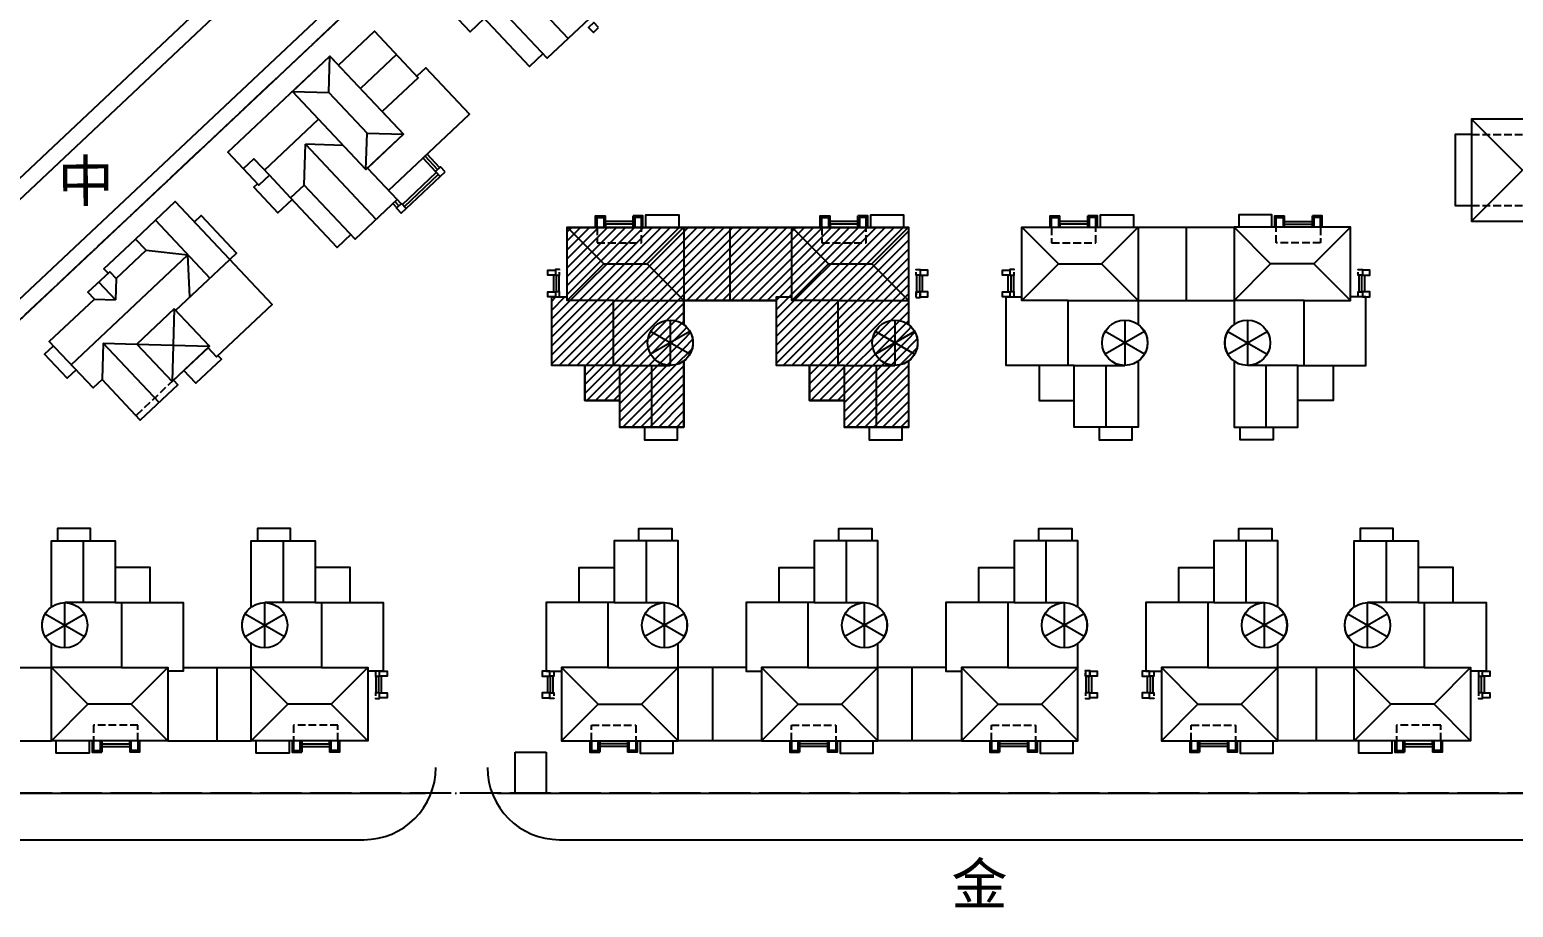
# Model space of a CAD drawing. Extents: x -34815 to 81416, y -425322 to 67478.
# Drawn here: x 1363 to 3148, y -54602 to -53547 of the extents above; entities that cross this region are included whole.
import ezdxf

# ---------------------------------------------------------------- set-up
doc = ezdxf.new("R2010")
doc.units = 0
doc.header["$LTSCALE"] = 1000
doc.header["$MEASUREMENT"] = 0
doc.linetypes.add('DASH', pattern=[0.35, 0.25, -0.1])
doc.linetypes.add('DOTE', pattern=[2.42, 2, -0.2, 0.02, -0.2])
doc.layers.add('WALL', color=2, linetype='Continuous', lineweight=25)
doc.layers.add('坯担层', color=7, linetype='Continuous')
doc.styles.add('宋体', font='', dxfattribs={"width": 0.666667})
doc.styles.get('宋体').set_extended_font_data('SimSun')

# ---------------------------------------------------------------- blocks, each defined once
blk = doc.blocks.new('jhjuuoiuo')
at = {"color": 1, "linetype": 'DOTE', "ltscale": 2}
for p, q in [((179160, 261687), (282367, 358774)), ((642529, 261687), (179160, 261687))]:
    blk.add_line(p, q, dxfattribs=at)
at = {"color": 9, "linetype": 'Continuous'}
for p, q in [((280205, 358737), (186885, 271013)), ((282367, 358774), (190174, 272057)), ((164555, 261687), (264540, 355743)), ((164271, 259360), (265568, 354650)), ((194285, 261687), (267360, 261687)), ((274360, 261687), (551860, 261687)), ((192367, 257187), (261360, 257187)), ((280360, 257187), (545860, 257187))]:
    blk.add_line(p, q, dxfattribs=at)
for centre, start, end in [((261360, 264187), 270, 360), ((280360, 264187), 180, 270)]:
    blk.add_arc(centre, 7000, start, end, dxfattribs=at)
at = {"layer": 'WALL', "color": 5}
for p, q in [((274352, 342181), (281204, 334898)), ((255586, 320682), (255707, 324640)), ((255707, 324640), (262559, 317356)), ((259382, 324528), (255707, 324640)), ((268339, 322012), (267126, 323301)), ((268536, 322197), (267323, 323486)), ((268733, 322382), (267520, 323671)), ((265122, 318806), (268403, 321893)), ((265307, 318610), (268588, 321696)), ((265492, 318413), (268773, 321500)), ((264198, 318898), (264588, 318483)), ((264394, 319083), (264785, 318668)), ((264989, 318860), (264588, 318483)), ((264989, 318860), (264598, 319275)), ((284810, 316587), (284810, 317697)), ((287510, 316587), (287510, 317697)), ((306610, 316587), (306610, 317697)), ((309310, 316587), (309310, 317697)), ((328910, 316587), (328910, 317697)), ((331610, 316587), (331610, 317697)), ((350710, 316587), (350710, 317697)), ((353410, 316587), (353410, 317697)), ((281110, 316587), (284660, 313037)), ((292410, 316587), (288860, 313037)), ((302910, 316587), (306460, 313037)), ((314210, 316587), (310660, 313037)), ((325210, 316587), (328760, 313037)), ((336510, 316587), (332960, 313037)), ((345810, 316587), (349360, 313037)), ((357110, 316587), (353560, 313037)), ((281110, 309487), (284660, 313037)), ((292410, 309487), (288860, 313037)), ((302910, 309487), (306460, 313037)), ((314210, 309487), (310660, 313037)), ((325210, 309487), (328760, 313037)), ((336510, 309487), (332960, 313037)), ((345810, 309487), (349360, 313037)), ((357110, 309487), (353560, 313037)), ((279960, 311937), (279230, 311937)), ((279770, 311937), (279770, 310337)), ((280040, 311937), (280040, 310337)), ((280310, 311937), (280310, 310337)), ((315010, 311937), (315010, 310337)), ((315280, 311937), (315280, 310337)), ((315360, 311937), (316090, 311937)), ((315550, 311937), (315550, 310337)), ((324060, 311937), (323330, 311937)), ((323870, 311937), (323870, 310337)), ((324140, 311937), (324140, 310337)), ((324410, 311937), (324410, 310337)), ((357910, 311937), (357910, 310337)), ((358180, 311937), (358180, 310337)), ((358260, 311937), (358990, 311937)), ((358450, 311937), (358450, 310337)), ((236089, 305359), (235981, 301825)), ((241502, 299605), (236089, 305359)), ((236089, 305359), (239340, 305260)), ((231060, 273887), (234610, 270337)), ((242360, 273887), (238810, 270337)), ((250460, 273887), (254010, 270337)), ((261760, 273887), (258210, 270337)), ((280560, 273887), (284110, 270337)), ((291860, 273887), (288310, 270337)), ((299960, 273887), (303510, 270337)), ((311260, 273887), (307710, 270337)), ((319360, 273887), (322910, 270337)), ((330660, 273887), (327110, 270337)), ((338760, 273887), (342310, 270337)), ((350060, 273887), (346510, 270337)), ((357460, 273887), (361010, 270337)), ((368760, 273887), (365210, 270337)), ((262560, 271437), (262560, 273037)), ((262830, 271437), (262830, 273037)), ((263100, 271437), (263100, 273037)), ((279220, 271437), (279220, 273037)), ((279490, 271437), (279490, 273037)), ((279760, 271437), (279760, 273037)), ((331460, 271437), (331460, 273037)), ((331730, 271437), (331730, 273037)), ((332000, 271437), (332000, 273037)), ((337420, 271437), (337420, 273037)), ((337690, 271437), (337690, 273037)), ((337960, 271437), (337960, 273037)), ((369560, 271437), (369560, 273037)), ((369830, 271437), (369830, 273037)), ((370100, 271437), (370100, 273037)), ((262910, 271437), (263640, 271437)), ((279410, 271437), (278680, 271437)), ((331810, 271437), (332540, 271437)), ((337610, 271437), (336880, 271437)), ((369910, 271437), (370640, 271437)), ((231060, 266787), (234610, 270337)), ((242360, 266787), (238810, 270337)), ((250460, 266787), (254010, 270337)), ((261760, 266787), (258210, 270337)), ((280560, 266787), (284110, 270337)), ((291860, 266787), (288310, 270337)), ((299960, 266787), (303510, 270337)), ((311260, 266787), (307710, 270337)), ((319360, 266787), (322910, 270337)), ((330660, 266787), (327110, 270337)), ((338760, 266787), (342310, 270337)), ((350060, 266787), (346510, 270337)), ((357460, 266787), (361010, 270337)), ((368760, 266787), (365210, 270337)), ((235960, 266787), (235960, 265677)), ((238660, 266787), (238660, 265677)), ((255360, 266787), (255360, 265677)), ((258060, 266787), (258060, 265677)), ((284260, 266787), (284260, 265677)), ((286960, 266787), (286960, 265677)), ((303660, 266787), (303660, 265677)), ((306360, 266787), (306360, 265677)), ((323060, 266787), (323060, 265677)), ((325760, 266787), (325760, 265677)), ((342460, 266787), (342460, 265677)), ((345160, 266787), (345160, 265677)), ((362360, 266787), (362360, 265677)), ((365060, 266787), (365060, 265677)), ((276060, 261687), (276060, 265687)), ((276060, 265687), (279060, 265687)), ((279060, 265687), (279060, 261687)), ((279060, 261687), (276060, 261687))]:
    blk.add_line(p, q, dxfattribs=at)
for points in [[(281806, 345350), (283862, 343165), (280366, 339876), (283244, 336817), (279165, 332979), (274231, 338223), (272920, 336990), (270865, 339175), (269845, 338216), (266830, 341420), (276736, 350739), (277558, 349865), (281054, 353154), (285302, 348639), (281806, 345350)], [(269715, 338354), (269351, 338011), (271681, 335535), (273064, 336837)], [(278754, 333416), (277443, 332183), (272920, 336990)], [(263161, 327808), (265216, 325623), (261720, 322334), (264598, 319275), (260520, 315438), (255586, 320682), (254275, 319448), (252219, 321633), (251200, 320674), (248185, 323879), (258090, 333198), (258912, 332324), (262408, 335613), (266657, 331097), (263161, 327808)], [(254448, 329772), (257982, 329664), (258090, 333198)], [(264533, 333355), (261037, 330066)], [(263776, 320149), (271642, 327549), (267394, 332065), (266520, 331243)], [(257982, 329664), (261683, 325731)], [(382335, 329787), (375460, 329787), (375460, 327087), (368860, 327087), (368860, 317187), (375460, 317187), (375460, 314487), (382335, 314487)], [(251740, 322143), (256984, 327077)], [(368860, 317187), (373810, 322137), (368860, 327087)], [(261575, 322197), (261683, 325731), (265216, 325623)], [(368860, 325587), (367260, 325587), (367260, 318687), (368860, 318687)], [(249692, 322276), (250712, 323236), (252219, 321633)], [(251070, 320812), (250705, 320470), (253035, 317993), (254419, 319295)], [(235981, 301825), (235107, 301003), (230858, 305519), (235228, 309630), (234612, 310286), (236724, 312273), (237341, 311617), (240254, 314358), (239226, 315451), (243086, 319082), (252474, 309104), (247084, 304033), (246262, 304907), (242912, 301755), (243323, 301318), (239681, 297892), (235981, 301825)], [(260108, 315875), (258797, 314641), (254275, 319448)], [(241156, 317266), (246432, 311658)], [(244936, 317116), (245593, 317733), (249019, 314092), (248363, 313474)], [(283860, 316587), (283860, 317697), (284810, 317697)], [(284010, 316587), (284010, 317547), (284660, 317547), (284660, 316587)], [(287510, 317157), (284810, 317157)], [(287510, 316587), (287510, 316887), (284810, 316887), (284810, 316587)], [(288460, 316587), (288460, 317697), (287510, 317697)], [(288310, 316587), (288310, 317547), (287660, 317547), (287660, 316587)], [(305660, 316587), (305660, 317697), (306610, 317697)], [(305810, 316587), (305810, 317547), (306460, 317547), (306460, 316587)], [(309310, 317157), (306610, 317157)], [(309310, 316587), (309310, 316887), (306610, 316887), (306610, 316587)], [(310260, 316587), (310260, 317697), (309310, 317697)], [(310110, 316587), (310110, 317547), (309460, 317547), (309460, 316587)], [(327960, 316587), (327960, 317697), (328910, 317697)], [(328110, 316587), (328110, 317547), (328760, 317547), (328760, 316587)], [(331610, 317157), (328910, 317157)], [(331610, 316587), (331610, 316887), (328910, 316887), (328910, 316587)], [(332560, 316587), (332560, 317697), (331610, 317697)], [(332410, 316587), (332410, 317547), (331760, 317547), (331760, 316587)], [(349760, 316587), (349760, 317697), (350710, 317697)], [(349910, 316587), (349910, 317547), (350560, 317547), (350560, 316587)], [(350710, 317157), (353410, 317157)], [(350710, 316587), (350710, 316887), (353410, 316887), (353410, 316587)], [(354360, 316587), (354360, 317697), (353410, 317697)], [(354210, 316587), (354210, 317547), (353560, 317547), (353560, 316587)], [(236571, 312129), (236160, 312566), (239226, 315451)], [(292410, 316587), (302910, 316587)], [(296910, 309487), (296910, 316587)], [(336510, 316587), (345810, 316587)], [(341160, 316587), (341160, 309487)], [(232983, 303261), (244308, 313916)], [(240254, 314358), (244308, 313916)], [(244502, 309842), (244308, 313916)], [(243119, 308541), (248363, 313474)], [(235668, 311279), (237278, 309568)], [(237341, 311617), (237278, 309568)], [(235228, 309630), (237278, 309568)], [(242982, 308686), (242766, 301618)], [(292410, 309487), (301410, 309487)], [(336510, 309487), (345810, 309487)], [(239340, 305260), (246408, 305044)], [(233459, 302755), (232592, 301939), (230399, 304270), (231266, 305085)], [(247223, 304164), (247565, 303799), (245089, 301470), (243924, 302708)], [(288060, 286187), (288060, 287387), (291260, 287387), (291260, 286187)], [(307460, 286187), (307460, 287387), (310660, 287387), (310660, 286187)], [(326860, 286187), (326860, 287387), (330060, 287387), (330060, 286187)], [(346260, 286187), (346260, 287387), (349460, 287387), (349460, 286187)], [(361260, 286187), (361260, 287387), (358060, 287387), (358060, 286187)], [(288760, 286187), (288760, 280187)], [(308160, 286187), (308160, 280187)], [(327560, 286187), (327560, 280187)], [(346960, 286187), (346960, 280187)], [(360560, 286187), (360560, 280187)], [(282260, 280187), (282260, 283587), (285660, 283587)], [(301660, 280187), (301660, 283587), (305060, 283587)], [(321060, 280187), (321060, 283587), (324460, 283587)], [(340460, 280187), (340460, 283587), (343860, 283587)], [(367060, 280187), (367060, 283587), (363660, 283587)], [(285660, 280187), (290560, 280187)], [(290560, 275787), (290560, 280187)], [(305060, 280187), (309960, 280187)], [(309960, 275787), (309960, 280187)], [(324460, 280187), (329360, 280187)], [(329360, 275787), (329360, 280187)], [(343860, 280187), (348760, 280187)], [(348760, 275787), (348760, 280187)], [(363660, 280187), (358760, 280187)], [(358760, 275787), (358760, 280187)], [(292466, 276887), (288655, 279087)], [(292466, 279087), (288655, 276887)], [(311866, 276887), (308055, 279087)], [(311866, 279087), (308055, 276887)], [(331266, 276887), (327455, 279087)], [(331266, 279087), (327455, 276887)], [(350666, 276887), (346855, 279087)], [(350666, 279087), (346855, 276887)], [(356855, 276887), (360666, 279087)], [(356855, 279087), (360666, 276887)], [(224460, 273887), (231060, 273887)], [(243860, 273887), (250460, 273887)], [(247110, 273887), (247110, 266787)], [(279810, 273537), (279810, 273037), (279410, 273037), (279410, 273537)], [(285060, 273887), (291860, 273887)], [(298460, 273887), (291860, 273887)], [(295210, 273887), (295210, 266787)], [(304460, 273887), (311260, 273887)], [(317860, 273887), (311260, 273887)], [(314560, 273887), (314560, 266787)], [(323860, 273887), (330660, 273887)], [(331410, 273537), (331410, 273587), (331810, 273587), (331810, 273037), (331410, 273037), (331410, 273337)], [(331410, 273537), (331410, 273037), (331810, 273037), (331810, 273537)], [(338010, 273537), (338010, 273037), (337610, 273037), (337610, 273537)], [(343260, 273887), (350060, 273887)], [(357460, 273887), (350060, 273887)], [(353760, 273887), (353760, 266787)], [(364260, 273887), (357460, 273887)], [(369510, 273537), (369510, 273037), (369910, 273037), (369910, 273537)], [(279810, 270937), (279810, 270887), (279410, 270887), (279410, 271437), (279810, 271437), (279810, 271137)], [(331410, 270937), (331410, 270887), (331810, 270887), (331810, 271437), (331410, 271437), (331410, 271137)], [(338010, 270937), (338010, 270887), (337610, 270887), (337610, 271437), (338010, 271437), (338010, 271137)], [(369510, 270937), (369510, 270887), (369910, 270887), (369910, 271437), (369510, 271437), (369510, 271137)], [(284110, 270337), (288310, 270337)], [(303510, 270337), (307710, 270337)], [(322910, 270337), (327110, 270337)], [(342310, 270337), (346510, 270337)], [(365210, 270337), (361010, 270337)], [(222960, 266787), (231060, 266787)], [(235010, 266787), (235010, 265677), (235960, 265677)], [(235160, 266787), (235160, 265827), (235810, 265827), (235810, 266787)], [(235960, 266787), (235960, 266487), (238660, 266487), (238660, 266787)], [(239610, 266787), (239610, 265677), (238660, 265677)], [(239460, 266787), (239460, 265827), (238810, 265827), (238810, 266787)], [(242360, 266787), (250460, 266787)], [(254410, 266787), (254410, 265677), (255360, 265677)], [(254560, 266787), (254560, 265827), (255210, 265827), (255210, 266787)], [(255360, 266787), (255360, 266487), (258060, 266487), (258060, 266787)], [(259010, 266787), (259010, 265677), (258060, 265677)], [(258860, 266787), (258860, 265827), (258210, 265827), (258210, 266787)], [(283310, 266787), (283310, 265677), (284260, 265677)], [(283460, 266787), (283460, 265827), (284110, 265827), (284110, 266787)], [(286960, 266787), (286960, 266487), (284260, 266487), (284260, 266787)], [(287910, 266787), (287910, 265677), (286960, 265677)], [(287760, 266787), (287760, 265827), (287110, 265827), (287110, 266787)], [(288202, 266787), (288202, 265587), (291402, 265587), (291402, 266787)], [(299960, 266787), (291860, 266787)], [(302710, 266787), (302710, 265677), (303660, 265677)], [(302860, 266787), (302860, 265827), (303510, 265827), (303510, 266787)], [(306360, 266787), (306360, 266487), (303660, 266487), (303660, 266787)], [(307310, 266787), (307310, 265677), (306360, 265677)], [(307160, 266787), (307160, 265827), (306510, 265827), (306510, 266787)], [(307602, 266787), (307602, 265587), (310802, 265587), (310802, 266787)], [(319360, 266787), (311260, 266787)], [(322110, 266787), (322110, 265677), (323060, 265677)], [(322260, 266787), (322260, 265827), (322910, 265827), (322910, 266787)], [(325760, 266787), (325760, 266487), (323060, 266487), (323060, 266787)], [(326710, 266787), (326710, 265677), (325760, 265677)], [(326560, 266787), (326560, 265827), (325910, 265827), (325910, 266787)], [(327002, 266787), (327002, 265587), (330202, 265587), (330202, 266787)], [(341510, 266787), (341510, 265677), (342460, 265677)], [(341660, 266787), (341660, 265827), (342310, 265827), (342310, 266787)], [(345160, 266787), (345160, 266487), (342460, 266487), (342460, 266787)], [(346110, 266787), (346110, 265677), (345160, 265677)], [(345960, 266787), (345960, 265827), (345310, 265827), (345310, 266787)], [(346402, 266787), (346402, 265587), (349602, 265587), (349602, 266787)], [(357460, 266787), (350060, 266787)], [(361119, 266787), (361119, 265587), (357919, 265587), (357919, 266787)], [(361410, 266787), (361410, 265677), (362360, 265677)], [(361560, 266787), (361560, 265827), (362210, 265827), (362210, 266787)], [(362360, 266787), (362360, 266487), (365060, 266487), (365060, 266787)], [(366010, 266787), (366010, 265677), (365060, 265677)], [(365860, 266787), (365860, 265827), (365210, 265827), (365210, 266787)], [(235960, 266217), (238660, 266217)], [(255360, 266217), (258060, 266217)], [(286960, 266217), (284260, 266217)], [(306360, 266217), (303660, 266217)], [(325760, 266217), (323060, 266217)], [(345160, 266217), (342460, 266217)], [(362360, 266217), (365060, 266217)]]:
    blk.add_lwpolyline(points, dxfattribs=at)
for points in [[(284137, 335955), (283678, 336443), (283190, 335983), (283649, 335495)], [(258090, 333198), (265216, 325623), (261575, 322197), (254448, 329772)], [(269261, 321959), (268802, 322447), (268314, 321988), (268773, 321500)], [(265492, 318413), (265033, 318901), (264545, 318442), (265004, 317954)], [(279610, 311937), (279230, 311937), (279230, 312437), (279960, 312437), (279960, 311937)], [(315710, 311937), (316090, 311937), (316090, 312437), (315360, 312437), (315360, 311937)], [(323710, 311937), (323330, 311937), (323330, 312437), (324060, 312437), (324060, 311937)], [(358610, 311937), (358990, 311937), (358990, 312437), (358260, 312437), (358260, 311937)], [(279610, 309837), (279230, 309837), (279230, 310337), (279960, 310337), (279960, 309837)], [(315710, 309837), (316090, 309837), (316090, 310337), (315360, 310337), (315360, 309837)], [(323710, 309837), (323330, 309837), (323330, 310337), (324060, 310337), (324060, 309837)], [(358610, 309837), (358990, 309837), (358990, 310337), (358260, 310337), (358260, 309837)], [(242982, 308686), (239340, 305260), (242766, 301618), (246408, 305044)], [(263260, 273537), (263640, 273537), (263640, 273037), (262910, 273037), (262910, 273537)], [(279060, 273537), (278680, 273537), (278680, 273037), (279410, 273037), (279410, 273537)], [(332160, 273537), (332540, 273537), (332540, 273037), (331810, 273037), (331810, 273537)], [(337260, 273537), (336880, 273537), (336880, 273037), (337610, 273037), (337610, 273537)], [(370260, 273537), (370640, 273537), (370640, 273037), (369910, 273037), (369910, 273537)], [(263260, 271437), (263640, 271437), (263640, 270937), (262910, 270937), (262910, 271437)], [(279060, 271437), (278680, 271437), (278680, 270937), (279410, 270937), (279410, 271437)], [(332160, 271437), (332540, 271437), (332540, 270937), (331810, 270937), (331810, 271437)], [(337260, 271437), (336880, 271437), (336880, 270937), (337610, 270937), (337610, 271437)], [(370260, 271437), (370640, 271437), (370640, 270937), (369910, 270937), (369910, 271437)]]:
    blk.add_lwpolyline(points, close=True, dxfattribs=at)
at = {"layer": 'WALL', "color": 5, "linetype": 'DASH', "ltscale": 3}
for points in [[(368860, 325587), (375460, 325587)], [(368860, 318687), (375460, 318687)], [(284010, 316587), (284010, 315087), (288310, 315087), (288310, 316587)], [(305810, 316587), (305810, 315087), (310110, 315087), (310110, 316587)], [(328110, 316587), (328110, 315087), (332410, 315087), (332410, 316587)], [(354210, 316587), (354210, 315087), (349910, 315087), (349910, 316587)], [(242912, 301755), (239270, 298329)], [(239460, 266787), (239460, 268287), (235160, 268287), (235160, 266787)], [(258860, 266787), (258860, 268287), (254560, 268287), (254560, 266787)], [(283460, 266787), (283460, 268287), (287760, 268287), (287760, 266787)], [(302860, 266787), (302860, 268287), (307160, 268287), (307160, 266787)], [(322260, 266787), (322260, 268287), (326560, 268287), (326560, 266787)], [(341660, 266787), (341660, 268287), (345960, 268287), (345960, 266787)], [(365860, 266787), (365860, 268287), (361560, 268287), (361560, 266787)]]:
    blk.add_lwpolyline(points, dxfattribs=at)
at = {"layer": 'WALL', "color": 5, "flags": 128}
for points in [[(288752, 316587), (288752, 317787), (291952, 317787), (291952, 316587)], [(310552, 316587), (310552, 317787), (313752, 317787), (313752, 316587)], [(332852, 316587), (332852, 317787), (336052, 317787), (336052, 316587)], [(349469, 316587), (349469, 317787), (346269, 317787), (346269, 316587)], [(280360, 312437), (280360, 312487), (279960, 312487), (279960, 311937), (280360, 311937), (280360, 312237)], [(284660, 313037), (288860, 313037)], [(306460, 313037), (310660, 313037)], [(314960, 312437), (314960, 312487), (315360, 312487), (315360, 311937), (314960, 311937), (314960, 312237)], [(324460, 312437), (324460, 312487), (324060, 312487), (324060, 311937), (324460, 311937), (324460, 312237)], [(328760, 313037), (332960, 313037)], [(353560, 313037), (349360, 313037)], [(357860, 312437), (357860, 312487), (358260, 312487), (358260, 311937), (357860, 311937), (357860, 312237)], [(280360, 309837), (280360, 310337), (279960, 310337), (279960, 309837)], [(314960, 309837), (314960, 310337), (315360, 310337), (315360, 309837)], [(314960, 309837), (314960, 309787), (315360, 309787), (315360, 310337), (314960, 310337), (314960, 310037)], [(324460, 309837), (324460, 310337), (324060, 310337), (324060, 309837)], [(357860, 309837), (357860, 310337), (358260, 310337), (358260, 309837)], [(285610, 309487), (292410, 309487)], [(307410, 309487), (314210, 309487)], [(329710, 309487), (336510, 309487)], [(352610, 309487), (345810, 309487)], [(291110, 307587), (291110, 303187)], [(312910, 307587), (312910, 303187)], [(335210, 307587), (335210, 303187)], [(347110, 307587), (347110, 303187)], [(293016, 306487), (289205, 304287)], [(293016, 304287), (289205, 306487)], [(314816, 306487), (311005, 304287)], [(314816, 304287), (311005, 306487)], [(337116, 306487), (333305, 304287)], [(337116, 304287), (333305, 306487)], [(345205, 306487), (349016, 304287)], [(345205, 304287), (349016, 306487)], [(282810, 303187), (282810, 299787), (286210, 299787)], [(286210, 303187), (291110, 303187)], [(289310, 297187), (289310, 303187)], [(304610, 303187), (304610, 299787), (308010, 299787)], [(308010, 303187), (312910, 303187)], [(311110, 297187), (311110, 303187)], [(326910, 303187), (326910, 299787), (330310, 299787)], [(330310, 303187), (335210, 303187)], [(333410, 297187), (333410, 303187)], [(352010, 303187), (347110, 303187)], [(348910, 297187), (348910, 303187)], [(355410, 303187), (355410, 299787), (352010, 299787)], [(288610, 297187), (288610, 295987), (291810, 295987), (291810, 297187)], [(310410, 297187), (310410, 295987), (313610, 295987), (313610, 297187)], [(332710, 297187), (332710, 295987), (335910, 295987), (335910, 297187)], [(349610, 297187), (349610, 295987), (346410, 295987), (346410, 297187)], [(234860, 286187), (234860, 287387), (231660, 287387), (231660, 286187)], [(254260, 286187), (254260, 287387), (251060, 287387), (251060, 286187)], [(234160, 286187), (234160, 280187)], [(253560, 286187), (253560, 280187)], [(240660, 280187), (240660, 283587), (237260, 283587)], [(260060, 280187), (260060, 283587), (256660, 283587)], [(237260, 280187), (232360, 280187)], [(232360, 275787), (232360, 280187)], [(256660, 280187), (251760, 280187)], [(251760, 275787), (251760, 280187)], [(230455, 276887), (234266, 279087)], [(230455, 279087), (234266, 276887)], [(249855, 276887), (253666, 279087)], [(249855, 279087), (253666, 276887)], [(237860, 273887), (231060, 273887)], [(257260, 273887), (250460, 273887)], [(262510, 273537), (262510, 273037), (262910, 273037), (262910, 273537)], [(262510, 270937), (262510, 270887), (262910, 270887), (262910, 271437), (262510, 271437), (262510, 271137)], [(238810, 270337), (234610, 270337)], [(258210, 270337), (254010, 270337)], [(234719, 266787), (234719, 265587), (231519, 265587), (231519, 266787)], [(254119, 266787), (254119, 265587), (250919, 265587), (250919, 266787)]]:
    blk.add_lwpolyline(points, dxfattribs=at)
at = {"layer": 'WALL', "color": 5}
for points in [[(292410, 297187), (286210, 297187), (286210, 303187), (279610, 303187), (279610, 309837), (281110, 309837), (281110, 316587), (292410, 316587), (292410, 307161, -0.5070926), (292410, 303612), (292410, 297187)], [(285610, 303187), (285610, 309487), (281110, 309487), (281110, 316587), (292410, 316587), (292410, 307161, -0.5070926), (292410, 303612), (292410, 297187), (286210, 297187), (286210, 303187), (285610, 303187)], [(314210, 297187), (308010, 297187), (308010, 303187), (301410, 303187), (301410, 309837), (302910, 309837), (302910, 316587), (314210, 316587), (314210, 307161, -0.5070926), (314210, 303612), (314210, 297187)], [(307410, 303187), (307410, 309487), (302910, 309487), (302910, 316587), (314210, 316587), (314210, 307161, -0.5070926), (314210, 303612), (314210, 297187), (308010, 297187), (308010, 303187), (307410, 303187)], [(336510, 297187), (330310, 297187), (330310, 303187), (323710, 303187), (323710, 309837), (325210, 309837), (325210, 316587), (336510, 316587), (336510, 307161, -0.5070926), (336510, 303612), (336510, 297187)], [(329710, 303187), (329710, 309487), (325210, 309487), (325210, 316587), (336510, 316587), (336510, 307161, -0.5070926), (336510, 303612), (336510, 297187), (330310, 297187), (330310, 303187), (329710, 303187)], [(352610, 303187), (352610, 309487), (357110, 309487), (357110, 316587), (345810, 316587), (345810, 307161, 0.5070926), (345810, 303612), (345810, 297187), (352010, 297187), (352010, 303187), (352610, 303187)], [(345810, 297187), (352010, 297187), (352010, 303187), (358610, 303187), (358610, 309837), (357110, 309837), (357110, 316587), (345810, 316587), (345810, 307161, 0.5070926), (345810, 303612), (345810, 297187)], [(237860, 280187), (237860, 273887), (242360, 273887), (242360, 266787), (231060, 266787), (231060, 276212, -0.5070926), (231060, 279761), (231060, 286187), (237260, 286187), (237260, 280187), (237860, 280187)], [(231060, 286187), (237260, 286187), (237260, 280187), (243860, 280187), (243860, 273537), (242360, 273537), (242360, 266787), (231060, 266787), (231060, 276212, -0.5070926), (231060, 279761), (231060, 286187)], [(257260, 280187), (257260, 273887), (261760, 273887), (261760, 266787), (250460, 266787), (250460, 276212, -0.5070926), (250460, 279761), (250460, 286187), (256660, 286187), (256660, 280187), (257260, 280187)], [(250460, 286187), (256660, 286187), (256660, 280187), (263260, 280187), (263260, 273537), (261760, 273537), (261760, 266787), (250460, 266787), (250460, 276212, -0.5070926), (250460, 279761), (250460, 286187)], [(291860, 286187), (285660, 286187), (285660, 280187), (279060, 280187), (279060, 273537), (280560, 273537), (280560, 266787), (291860, 266787), (291860, 276212, 0.5070926), (291860, 279761), (291860, 286187)], [(285060, 280187), (285060, 273887), (280560, 273887), (280560, 266787), (291860, 266787), (291860, 276212, 0.5070926), (291860, 279761), (291860, 286187), (285660, 286187), (285660, 280187), (285060, 280187)], [(311260, 286187), (305060, 286187), (305060, 280187), (298460, 280187), (298460, 273537), (299960, 273537), (299960, 266787), (311260, 266787), (311260, 276212, 0.5070926), (311260, 279761), (311260, 286187)], [(304460, 280187), (304460, 273887), (299960, 273887), (299960, 266787), (311260, 266787), (311260, 276212, 0.5070926), (311260, 279761), (311260, 286187), (305060, 286187), (305060, 280187), (304460, 280187)], [(330660, 286187), (324460, 286187), (324460, 280187), (317860, 280187), (317860, 273537), (319360, 273537), (319360, 266787), (330660, 266787), (330660, 276212, 0.5070926), (330660, 279761), (330660, 286187)], [(323860, 280187), (323860, 273887), (319360, 273887), (319360, 266787), (330660, 266787), (330660, 276212, 0.5070926), (330660, 279761), (330660, 286187), (324460, 286187), (324460, 280187), (323860, 280187)], [(350060, 286187), (343860, 286187), (343860, 280187), (337260, 280187), (337260, 273537), (338760, 273537), (338760, 266787), (350060, 266787), (350060, 276212, 0.5070926), (350060, 279761), (350060, 286187)], [(343260, 280187), (343260, 273887), (338760, 273887), (338760, 266787), (350060, 266787), (350060, 276212, 0.5070926), (350060, 279761), (350060, 286187), (343860, 286187), (343860, 280187), (343260, 280187)], [(364260, 280187), (364260, 273887), (368760, 273887), (368760, 266787), (357460, 266787), (357460, 276212, -0.5070926), (357460, 279761), (357460, 286187), (363660, 286187), (363660, 280187), (364260, 280187)], [(357460, 286187), (363660, 286187), (363660, 280187), (370260, 280187), (370260, 273537), (368760, 273537), (368760, 266787), (357460, 266787), (357460, 276212, -0.5070926), (357460, 279761), (357460, 286187)]]:
    blk.add_lwpolyline(points, format="xyb", dxfattribs=at)
for points in [[(286210, 297187), (286210, 303187), (279610, 303187), (279610, 309837), (281110, 309837), (281110, 316587), (292410, 316587), (292410, 307161, -0.5070926), (292410, 303612), (292410, 297187)], [(308010, 297187), (308010, 303187), (301410, 303187), (301410, 309837), (302910, 309837), (302910, 316587), (314210, 316587), (314210, 307161, -0.5070926), (314210, 303612), (314210, 297187)], [(330310, 297187), (330310, 303187), (323710, 303187), (323710, 309837), (325210, 309837), (325210, 316587), (336510, 316587), (336510, 307161, -0.5070926), (336510, 303612), (336510, 297187)], [(352010, 297187), (352010, 303187), (358610, 303187), (358610, 309837), (357110, 309837), (357110, 316587), (345810, 316587), (345810, 307161, 0.5070926), (345810, 303612), (345810, 297187)], [(237260, 286187), (237260, 280187), (243860, 280187), (243860, 273537), (242360, 273537), (242360, 266787), (231060, 266787), (231060, 276212, -0.5070926), (231060, 279761), (231060, 286187)], [(256660, 286187), (256660, 280187), (263260, 280187), (263260, 273537), (261760, 273537), (261760, 266787), (250460, 266787), (250460, 276212, -0.5070926), (250460, 279761), (250460, 286187)], [(285660, 286187), (285660, 280187), (279060, 280187), (279060, 273537), (280560, 273537), (280560, 266787), (291860, 266787), (291860, 276212, 0.5070926), (291860, 279761), (291860, 286187)], [(305060, 286187), (305060, 280187), (298460, 280187), (298460, 273537), (299960, 273537), (299960, 266787), (311260, 266787), (311260, 276212, 0.5070926), (311260, 279761), (311260, 286187)], [(324460, 286187), (324460, 280187), (317860, 280187), (317860, 273537), (319360, 273537), (319360, 266787), (330660, 266787), (330660, 276212, 0.5070926), (330660, 279761), (330660, 286187)], [(343860, 286187), (343860, 280187), (337260, 280187), (337260, 273537), (338760, 273537), (338760, 266787), (350060, 266787), (350060, 276212, 0.5070926), (350060, 279761), (350060, 286187)], [(363660, 286187), (363660, 280187), (370260, 280187), (370260, 273537), (368760, 273537), (368760, 266787), (357460, 266787), (357460, 276212, -0.5070926), (357460, 279761), (357460, 286187)]]:
    blk.add_lwpolyline(points, format="xyb", close=True, dxfattribs=at)
for centre in [(291110, 305387), (312910, 305387), (335210, 305387), (347110, 305387), (232360, 277987), (251760, 277987), (290560, 277987), (309960, 277987), (329360, 277987), (348760, 277987), (358760, 277987)]:
    blk.add_circle(centre, 2200, dxfattribs=at)
at = {"color": 9, "linetype": 'Continuous', "style": '宋体'}
for s, rotation, p in [('中', 0.24165, (231687, 319078)), ('金', 360, (318390, 250904))]:
    blk.add_text(s, height=3987, rotation=rotation, dxfattribs=at).set_placement(p)
blk = doc.blocks.new('区位图')
at = {"layer": '坯担层'}
h = blk.add_hatch(dxfattribs=at)
h.set_pattern_fill('ANSI31', color=256, scale=6, style=0)
h.set_pattern_definition([(45, (7e-09, -0.0008), (-6.7351921, 6.7351921), [])])
edge = h.paths.add_edge_path()
edge.add_line((163867.8, -167463), (163867.8, -167499))
edge.add_arc((163847.7, -167526.5), 34.1, -53.7785, 53.7784, ccw=False)
edge.add_line((163867.8, -167554), (163867.8, -167653.6))
edge.add_line((163867.8, -167653.6), (163771.7, -167653.6))
edge.add_line((163771.7, -167653.6), (163771.7, -167613.3))
edge.add_line((163771.7, -167613.3), (163719.1, -167613.3))
edge.add_line((163719.1, -167613.3), (163719.1, -167560.6))
edge.add_line((163719.1, -167560.6), (163669.5, -167560.6))
edge.add_line((163669.5, -167560.6), (163669.5, -167463))
edge.add_line((163669.5, -167463), (163530, -167463))
edge.add_line((163530, -167463), (163530, -167499))
edge.add_arc((163509.9, -167526.5), 34.1, -53.7065, 53.7784, ccw=False)
edge.add_line((163530, -167554), (163530, -167653.6))
edge.add_line((163530, -167653.6), (163433.9, -167653.6))
edge.add_line((163433.9, -167653.6), (163433.9, -167613.3))
edge.add_line((163433.9, -167613.3), (163381.3, -167613.3))
edge.add_line((163381.3, -167613.3), (163381.3, -167560.6))
edge.add_line((163381.3, -167560.6), (163331.7, -167560.6))
edge.add_line((163331.7, -167560.6), (163331.7, -167457.5))
edge.add_line((163331.7, -167457.5), (163354.9, -167457.5))
edge.add_line((163354.9, -167457.5), (163354.9, -167353))
edge.add_line((163354.9, -167353), (163530, -167353))
edge.add_line((163530, -167353), (163867.8, -167353))
edge.add_line((163867.8, -167353), (163867.8, -167463))
blk.add_lwpolyline([(163867.8, -167463), (163867.8, -167499, -0.507093), (163867.8, -167554), (163867.8, -167653.6), (163771.7, -167653.6), (163771.7, -167613.3), (163719.1, -167613.3), (163719.1, -167560.6), (163669.5, -167560.6), (163669.5, -167463), (163530, -167463), (163530, -167499, -0.506698), (163530, -167554), (163530, -167653.6), (163433.9, -167653.6), (163433.9, -167613.3), (163381.3, -167613.3), (163381.3, -167560.6), (163331.7, -167560.6), (163331.7, -167457.5), (163354.9, -167457.5), (163354.9, -167353), (163530, -167353), (163867.8, -167353), (163867.8, -167463)], format="xyb")
at = {"xscale": 0.01549518806859851, "yscale": 0.01549518806859851, "zscale": 0.01549518806859851}
blk.add_blockref('jhjuuoiuo', (158999.1, -172258.5), dxfattribs=at)

msp = doc.modelspace()

# ---------------------------------------------------------------- block references
at = {"layer": '坯担层', "xscale": 0.7999999999883585, "yscale": 0.7999999999883585, "zscale": 0.7999999999883585}
msp.add_blockref('区位图', (-128674.1, 80097.9), dxfattribs=at)

doc.saveas('drawing.dxf')
